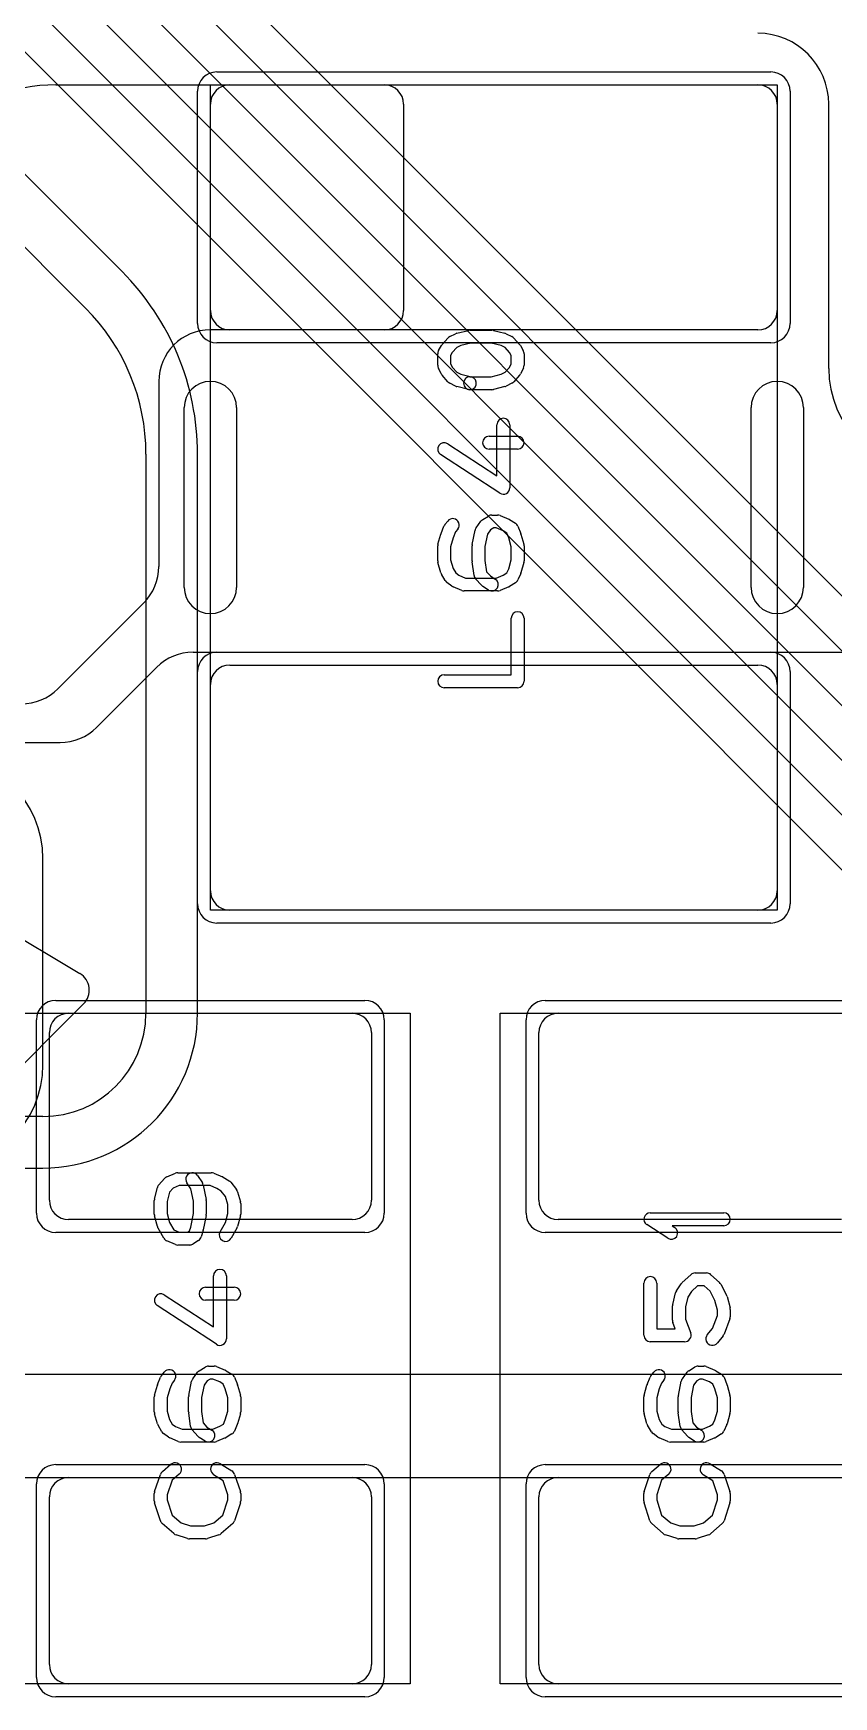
# Model space of a CAD drawing. Extents: x -3.9 to 29.3, y -3.9 to 20.
# Drawn here: x 15.56 to 18.67, y 4.65 to 11.1 of the extents above; entities that cross this region are included whole.
import ezdxf

# ---------------------------------------------------------------- set-up
doc = ezdxf.new("R2010")
doc.units = 0
for name, color, linetype in [('L1', 3, 'CONTINUOUS'), ('L2', 3, 'CONTINUOUS'), ('L3', 3, 'CONTINUOUS'), ('MetalMask-A', 176, 'CONTINUOUS'), ('PartsArea-A', 111, 'CONTINUOUS'), ('PartsSilk-A', 221, 'CONTINUOUS'), ('Resist-A', 2, 'CONTINUOUS'), ('Silk-A', 140, 'CONTINUOUS')]:
    doc.layers.add(name, color=color, linetype=linetype)

msp = doc.modelspace()

# ---------------------------------------------------------------- linework, layer by layer
at = {"layer": 'L1'}
for p, q in [((15.65, 10.9), (16.92503, 10.9)), ((16.325, 10.9), (18.375, 10.9)), ((16.25, 10.025), (16.25, 10.825)), ((17, 10.82503), (17, 10.02497)), ((18.45, 10.825), (18.45, 10.025)), ((18.65004, 9.8), (18.65004, 10.825)), ((16.92503, 9.95), (16.25, 9.95)), ((18.375, 9.95), (16.325, 9.95)), ((16.05, 9.75), (16.05, 9.03288)), ((15.99142, 8.89146), (15.65854, 8.55858)), ((16.18284, 8.7), (20.5, 8.7)), ((16.325, 8.65), (18.375, 8.65)), ((15.80858, 8.40858), (16.04142, 8.64142)), ((16.25, 7.775), (16.25, 8.575)), ((18.45, 8.575), (18.45, 7.775)), ((14.4, 8.35), (15.66716, 8.35)), ((18.375, 7.7), (16.325, 7.7)), ((15.7, 7.3), (16.8, 7.3)), ((17.6, 7.3), (18.7, 7.3)), ((15.625, 6.575), (15.625, 7.225)), ((16.875, 7.225), (16.875, 6.575)), ((17.525, 6.575), (17.525, 7.225)), ((16.8, 6.5), (15.7, 6.5)), ((18.7, 6.5), (17.6, 6.5)), ((20.5, 5.9), (14.4, 5.9)), ((14.39996, 5.5), (20.50004, 5.5)), ((15.7, 5.5), (16.8, 5.5)), ((17.6, 5.5), (18.7, 5.5)), ((15.625, 4.775), (15.625, 5.425)), ((16.875, 5.425), (16.875, 4.775)), ((17.525, 4.775), (17.525, 5.425)), ((16.8, 4.7), (15.7, 4.7)), ((18.7, 4.7), (17.6, 4.7))]:
    msp.add_line(p, q, dxfattribs=at)
for centre, radius, start, end in [((18.375, 10.825), 0.27504, 0, 90), ((15.65, 10.3), 0.6, 90, 180), ((16.325, 10.825), 0.075, 90, 180), ((16.92503, 10.82503), 0.07497, 0, 90), ((18.375, 10.825), 0.075, 0, 90), ((16.325, 10.025), 0.075, 180, -90), ((16.92503, 10.02497), 0.07497, -90, 0), ((18.375, 10.025), 0.075, -90, 0), ((16.25, 9.75), 0.2, 90, 180), ((19.05004, 9.8), 0.4, 180, -90), ((15.85, 9.03288), 0.2, -45, 0), ((16.18284, 8.5), 0.2, 90, 135), ((16.325, 8.575), 0.075, 90, 180), ((18.375, 8.575), 0.075, 0, 90), ((15.51712, 8.7), 0.2, -90, -45), ((15.66716, 8.55), 0.2, -90, -45), ((16.325, 7.775), 0.075, 180, -90), ((18.375, 7.775), 0.075, -90, 0), ((15.7, 7.225), 0.075, 90, 180), ((16.8, 7.225), 0.075, 0, 90), ((17.6, 7.225), 0.075, 90, 180), ((15.7, 6.575), 0.075, 180, -90), ((16.8, 6.575), 0.075, -90, 0), ((17.6, 6.575), 0.075, 180, -90), ((15.7, 5.425), 0.075, 90, 180), ((16.8, 5.425), 0.075, 0, 90), ((17.6, 5.425), 0.075, 90, 180), ((15.7, 4.775), 0.075, 180, -90), ((16.8, 4.775), 0.075, -90, 0), ((17.6, 4.775), 0.075, 180, -90)]:
    msp.add_arc(centre, radius, start, end, dxfattribs=at)
at = {"layer": 'L2'}
msp.add_line((15.60004, 7.1), (15.60004, 7.9), dxfattribs=at)
for centre, start, end in [((15.2, 7.9), 0, 180), ((15.2, 7.1), 180, 0)]:
    msp.add_arc(centre, 0.40004, start, end, dxfattribs=at)
at = {"layer": 'L3'}
for p, q in [((22.40766, 5.2106), (12.14628, 15.47197)), ((12.02877, 15.37729), (22.30156, 5.1045)), ((22.1955, 4.99844), (11.9227, 15.27122)), ((13.00452, 13.9773), (21.47729, 5.50451)), ((21.37123, 5.39845), (12.89845, 13.87123)), ((12.79236, 13.76514), (21.26513, 5.29235)), ((15.90714, 10.17576), (13.07576, 13.00714)), ((12.93431, 12.86569), (15.76569, 10.03431)), ((16, 9.46863), (16, 7.3)), ((16.20004, 7.3), (16.20004, 9.46863)), ((15.6, 6.9), (14.9, 6.9)), ((14.9, 6.69996), (15.6, 6.69996))]:
    msp.add_line(p, q, dxfattribs=at)
for centre, radius, start, end in [((15.2, 9.46863), 1.00004, 0, 44.999595), ((15.2, 9.46862), 0.8, 0.000716, 45), ((15.6, 7.3), 0.4, -90, 0), ((15.6, 7.3), 0.60004, -90, 0)]:
    msp.add_arc(centre, radius, start, end, dxfattribs=at)
at = {"layer": 'MetalMask-A'}
for p, q in [((16.325, 10.9), (18.375, 10.9)), ((16.25, 10.025), (16.25, 10.825)), ((18.45, 10.825), (18.45, 10.025)), ((18.375, 9.95), (16.325, 9.95)), ((16.325, 8.65), (18.375, 8.65)), ((16.25, 7.775), (16.25, 8.575)), ((18.45, 8.575), (18.45, 7.775)), ((18.375, 7.7), (16.325, 7.7)), ((15.7, 7.3), (16.8, 7.3)), ((17.6, 7.3), (18.7, 7.3)), ((15.625, 6.575), (15.625, 7.225)), ((16.875, 7.225), (16.875, 6.575)), ((17.525, 6.575), (17.525, 7.225)), ((16.8, 6.5), (15.7, 6.5)), ((18.7, 6.5), (17.6, 6.5)), ((15.7, 5.5), (16.8, 5.5)), ((17.6, 5.5), (18.7, 5.5)), ((15.625, 4.775), (15.625, 5.425)), ((16.875, 5.425), (16.875, 4.775)), ((17.525, 4.775), (17.525, 5.425)), ((16.8, 4.7), (15.7, 4.7)), ((18.7, 4.7), (17.6, 4.7))]:
    msp.add_line(p, q, dxfattribs=at)
for centre, start, end in [((16.325, 10.825), 90, 180), ((18.375, 10.825), 0, 90), ((16.325, 10.025), 180, -90), ((18.375, 10.025), -90, 0), ((16.325, 8.575), 90, 180), ((18.375, 8.575), 0, 90), ((16.325, 7.775), 180, -90), ((18.375, 7.775), -90, 0), ((15.7, 7.225), 90, 180), ((16.8, 7.225), 0, 90), ((17.6, 7.225), 90, 180), ((15.7, 6.575), 180, -90), ((16.8, 6.575), -90, 0), ((17.6, 6.575), 180, -90), ((15.7, 5.425), 90, 180), ((16.8, 5.425), 0, 90), ((17.6, 5.425), 90, 180), ((15.7, 4.775), 180, -90), ((16.8, 4.775), -90, 0), ((17.6, 4.775), 180, -90)]:
    msp.add_arc(centre, 0.075, start, end, dxfattribs=at)
at = {"layer": 'PartsArea-A'}
for p, q in [((16.25, 7.7), (16.25, 10.9)), ((16.25, 10.9), (18.45, 10.9)), ((18.45, 10.9), (18.45, 7.7)), ((18.45, 7.7), (16.25, 7.7)), ((15.475, 7.3), (17.025, 7.3)), ((17.025, 7.3), (17.025, 4.7)), ((17.375, 4.7), (17.375, 7.3)), ((17.375, 7.3), (18.925, 7.3)), ((17.025, 4.7), (15.475, 4.7)), ((18.925, 4.7), (17.375, 4.7))]:
    msp.add_line(p, q, dxfattribs=at)
at = {"layer": 'PartsSilk-A'}
for p, q in [((17.17956, 9.92375), (17.20178, 9.93486)), ((17.2069, 9.93675), (17.25135, 9.94786)), ((17.25741, 9.94861), (17.34259, 9.94861)), ((17.34865, 9.94786), (17.3931, 9.93675)), ((17.39822, 9.93486), (17.42044, 9.92375)), ((17.1357, 9.86934), (17.14681, 9.88879)), ((17.14983, 9.893), (17.17205, 9.918)), ((17.20623, 9.88118), (17.18894, 9.86173)), ((17.22169, 9.88891), (17.20623, 9.88118)), ((17.26049, 9.89861), (17.22169, 9.88891)), ((17.33951, 9.89861), (17.26049, 9.89861)), ((17.37831, 9.88891), (17.33951, 9.89861)), ((17.39377, 9.88118), (17.37831, 9.88891)), ((17.41106, 9.86173), (17.39377, 9.88118)), ((17.42795, 9.918), (17.45017, 9.893)), ((17.45319, 9.88879), (17.4643, 9.86934)), ((17.13241, 9.8125), (17.13241, 9.85694)), ((17.18894, 9.86173), (17.18241, 9.8503)), ((17.18241, 9.8503), (17.18241, 9.8184)), ((17.18241, 9.8184), (17.1894, 9.80442)), ((17.1894, 9.80442), (17.20623, 9.78549)), ((17.39377, 9.78549), (17.4106, 9.80442)), ((17.4106, 9.80442), (17.41759, 9.8184)), ((17.41759, 9.8503), (17.41106, 9.86173)), ((17.41759, 9.8184), (17.41759, 9.8503)), ((17.46759, 9.85694), (17.46759, 9.8125)), ((17.14616, 9.7791), (17.13505, 9.80132)), ((17.17205, 9.74867), (17.14983, 9.77367)), ((17.20178, 9.73181), (17.17956, 9.74292)), ((17.20623, 9.78549), (17.22169, 9.77776)), ((17.22169, 9.77776), (17.26347, 9.76731)), ((17.25741, 9.76806), (17.33951, 9.76806)), ((17.33951, 9.76806), (17.37831, 9.77776)), ((17.37831, 9.77776), (17.39377, 9.78549)), ((17.42044, 9.74292), (17.39822, 9.73181)), ((17.45017, 9.77367), (17.42795, 9.74867)), ((17.46495, 9.80132), (17.45384, 9.7791)), ((17.25135, 9.71881), (17.2069, 9.72992)), ((17.34259, 9.71806), (17.25741, 9.71806)), ((17.3931, 9.72992), (17.34865, 9.71881)), ((16.1484, 8.9516), (16.1484, 9.6484)), ((16.3516, 9.6484), (16.3516, 8.9516)), ((18.3484, 8.9516), (18.3484, 9.6484)), ((18.5516, 9.6484), (18.5516, 8.9516)), ((17.36204, 9.38369), (17.36204, 9.58194)), ((17.41204, 9.58194), (17.41204, 9.3375)), ((17.17108, 9.50843), (17.36204, 9.38369)), ((17.33148, 9.5375), (17.44259, 9.5375)), ((17.44259, 9.4875), (17.33148, 9.4875)), ((17.37337, 9.31657), (17.14374, 9.46657)), ((17.30713, 9.21426), (17.32935, 9.22814)), ((17.34259, 9.23194), (17.36481, 9.23194)), ((17.37442, 9.23002), (17.40776, 9.21614)), ((17.14531, 9.16067), (17.15642, 9.18845)), ((17.16011, 9.19479), (17.17122, 9.20868)), ((17.20147, 9.16645), (17.19221, 9.14329)), ((17.21026, 9.17744), (17.20147, 9.16645)), ((17.26623, 9.1174), (17.27734, 9.17296)), ((17.28176, 9.18294), (17.30028, 9.20794)), ((17.33764, 9.17437), (17.32527, 9.15767)), ((17.34976, 9.18194), (17.33764, 9.17437)), ((17.35981, 9.18194), (17.34976, 9.18194)), ((17.38664, 9.17077), (17.35981, 9.18194)), ((17.40019, 9.1623), (17.38664, 9.17077)), ((17.40779, 9.14329), (17.40019, 9.1623)), ((17.4114, 9.21426), (17.43362, 9.20037)), ((17.44358, 9.18845), (17.45469, 9.16067)), ((17.13241, 9.05417), (17.13241, 9.1125)), ((17.13337, 9.11937), (17.14448, 9.15826)), ((17.19221, 9.14329), (17.18241, 9.109)), ((17.18241, 9.109), (17.18241, 9.05767)), ((17.26574, 9.05417), (17.26574, 9.1125)), ((17.32527, 9.15767), (17.31574, 9.11002)), ((17.31574, 9.11002), (17.31574, 9.05592)), ((17.41759, 9.109), (17.40779, 9.14329)), ((17.41759, 9.05767), (17.41759, 9.109)), ((17.45552, 9.15826), (17.46663, 9.11937)), ((17.46759, 9.1125), (17.46759, 9.05417)), ((17.14448, 9.00841), (17.13337, 9.0473)), ((17.18241, 9.05767), (17.19167, 9.02525)), ((17.27339, 8.99791), (17.26598, 9.05069)), ((17.31574, 9.05592), (17.32186, 9.01235)), ((17.40792, 9.02383), (17.41759, 9.05767)), ((17.46663, 9.0473), (17.45552, 9.00841)), ((17.16182, 8.97754), (17.14701, 9.00254)), ((17.18685, 8.95639), (17.16833, 8.97028)), ((17.19167, 9.02525), (17.20231, 9.0073)), ((17.20231, 9.0073), (17.21435, 8.99827)), ((17.21435, 8.99827), (17.24019, 8.9875)), ((17.24019, 8.9875), (17.35981, 8.9875)), ((17.30168, 8.95978), (17.27946, 8.98478)), ((17.32186, 9.01235), (17.33667, 8.99568)), ((17.33667, 8.99568), (17.35584, 8.9837)), ((17.35981, 8.9875), (17.38664, 8.99868)), ((17.38664, 8.99868), (17.40063, 9.00742)), ((17.40063, 9.00742), (17.40792, 9.02383)), ((17.43362, 8.96908), (17.4114, 8.95519)), ((17.45433, 9.00513), (17.44322, 8.98013)), ((17.22558, 8.93942), (17.19224, 8.95331)), ((17.36481, 8.9375), (17.23519, 8.9375)), ((17.32934, 8.9413), (17.30712, 8.95519)), ((17.40776, 8.95331), (17.37442, 8.93942)), ((17.41759, 8.6125), (17.41759, 8.83194)), ((17.46759, 8.83194), (17.46759, 8.5875)), ((17.15741, 8.6125), (17.41759, 8.6125)), ((17.44259, 8.5625), (17.15741, 8.5625)), ((14.75725, 8.04565), (15.74346, 7.45392)), ((15.75791, 7.33658), (15.36342, 6.94209)), ((16.04983, 6.63467), (16.07205, 6.65967)), ((16.08113, 6.66614), (16.11446, 6.68002)), ((16.12407, 6.68194), (16.2537, 6.68194)), ((16.20043, 6.67081), (16.21895, 6.64304)), ((16.26331, 6.68002), (16.29665, 6.66614)), ((16.30029, 6.66426), (16.32251, 6.65037)), ((16.32878, 6.64479), (16.351, 6.61701)), ((16.03316, 6.57967), (16.04427, 6.62412)), ((16.09129, 6.60604), (16.08241, 6.57053)), ((16.10563, 6.62218), (16.09129, 6.60604)), ((16.12907, 6.63194), (16.10563, 6.62218)), ((16.2487, 6.63194), (16.12907, 6.63194)), ((16.17461, 6.61942), (16.15883, 6.64307)), ((16.18426, 6.57113), (16.17461, 6.61942)), ((16.22266, 6.63407), (16.23377, 6.57851)), ((16.27553, 6.62077), (16.2487, 6.63194)), ((16.2924, 6.61023), (16.27553, 6.62077)), ((16.30882, 6.5897), (16.2924, 6.61023)), ((16.31759, 6.559), (16.30882, 6.5897)), ((16.35552, 6.60826), (16.36663, 6.56937)), ((16.03241, 6.52083), (16.03241, 6.57361)), ((16.08241, 6.57053), (16.08241, 6.52411)), ((16.08241, 6.52411), (16.09184, 6.48875)), ((16.17386, 6.4713), (16.18426, 6.52331)), ((16.18426, 6.52331), (16.18426, 6.57113)), ((16.23377, 6.51593), (16.22266, 6.46038)), ((16.23426, 6.57361), (16.23426, 6.52083)), ((16.30816, 6.48875), (16.31759, 6.52411)), ((16.31759, 6.52411), (16.31759, 6.559)), ((16.36759, 6.5625), (16.36759, 6.52083)), ((17.95741, 6.52639), (18.24259, 6.52639)), ((16.04436, 6.47273), (16.03325, 6.51439)), ((16.06903, 6.42788), (16.04681, 6.46677)), ((16.09184, 6.48875), (16.10822, 6.46008)), ((16.10822, 6.46008), (16.12907, 6.45139)), ((16.12907, 6.45139), (16.16135, 6.45139)), ((16.16135, 6.45139), (16.16946, 6.45646)), ((16.16946, 6.45646), (16.17386, 6.4713)), ((16.22212, 6.45818), (16.21471, 6.43318)), ((16.28755, 6.45268), (16.30816, 6.48875)), ((16.35319, 6.46677), (16.33097, 6.42788)), ((16.36675, 6.51439), (16.35564, 6.47273)), ((18.0253, 6.42763), (17.94382, 6.48041)), ((18.24259, 6.47639), (18.04199, 6.47639)), ((18.04199, 6.47639), (18.05248, 6.46959)), ((16.11445, 6.40331), (16.08112, 6.4172)), ((16.16852, 6.40139), (16.12407, 6.40139)), ((16.20399, 6.41908), (16.18177, 6.40519)), ((16.26204, 6.08369), (16.26204, 6.28194)), ((16.31204, 6.28194), (16.31204, 6.0375)), ((18.08125, 6.25593), (18.11458, 6.28649)), ((18.13148, 6.29306), (18.17593, 6.29306)), ((18.19283, 6.28649), (18.22616, 6.25593)), ((16.07108, 6.20843), (16.26204, 6.08369)), ((16.23148, 6.2375), (16.34259, 6.2375)), ((17.93241, 6.05139), (17.93241, 6.25417)), ((17.98241, 6.25417), (17.98241, 6.07639)), ((18.04427, 6.17134), (18.05538, 6.21578)), ((18.05883, 6.22359), (18.07735, 6.25137)), ((18.10283, 6.19946), (18.09352, 6.1622)), ((18.11727, 6.22112), (18.10283, 6.19946)), ((18.14121, 6.24306), (18.11727, 6.22112)), ((18.1662, 6.24306), (18.14121, 6.24306)), ((18.18921, 6.22196), (18.1662, 6.24306)), ((18.20797, 6.18678), (18.18921, 6.22196)), ((18.23132, 6.24926), (18.25354, 6.20759)), ((18.25573, 6.20189), (18.26684, 6.15745)), ((16.27337, 6.01657), (16.04374, 6.16657)), ((16.34259, 6.1875), (16.23148, 6.1875)), ((18.04352, 6.10972), (18.04352, 6.16528)), ((18.09352, 6.1622), (18.09352, 6.11432)), ((18.1984, 6.07784), (18.21759, 6.12821)), ((18.21759, 6.14831), (18.20797, 6.18678)), ((18.21759, 6.12821), (18.21759, 6.14831)), ((18.26759, 6.15139), (18.26759, 6.12361)), ((17.98241, 6.07639), (18.05446, 6.07639)), ((18.05446, 6.07639), (18.04516, 6.10082)), ((18.09352, 6.11432), (18.1141, 6.06029)), ((18.17863, 6.05312), (18.1984, 6.07784)), ((18.26595, 6.11471), (18.24373, 6.05638)), ((18.09074, 6.02639), (17.95741, 6.02639)), ((18.23989, 6.04966), (18.21767, 6.02188)), ((16.04531, 5.86067), (16.05642, 5.88845)), ((16.06011, 5.89479), (16.07122, 5.90868)), ((16.11026, 5.87744), (16.10147, 5.86645)), ((16.16623, 5.8174), (16.17734, 5.87296)), ((16.18176, 5.88294), (16.20028, 5.90794)), ((16.20713, 5.91426), (16.22935, 5.92814)), ((16.23764, 5.87437), (16.22527, 5.85767)), ((16.24976, 5.88194), (16.23764, 5.87437)), ((16.24259, 5.93194), (16.26481, 5.93194)), ((16.25981, 5.88194), (16.24976, 5.88194)), ((16.28664, 5.87077), (16.25981, 5.88194)), ((16.27442, 5.93002), (16.30776, 5.91614)), ((16.30019, 5.8623), (16.28664, 5.87077)), ((16.3114, 5.91426), (16.33362, 5.90037)), ((16.34358, 5.88845), (16.35469, 5.86067)), ((17.94531, 5.86067), (17.95642, 5.88845)), ((17.96011, 5.89479), (17.97122, 5.90868)), ((18.01026, 5.87744), (18.00147, 5.86645)), ((18.06623, 5.8174), (18.07734, 5.87296)), ((18.08176, 5.88294), (18.10028, 5.90794)), ((18.10713, 5.91426), (18.12935, 5.92814)), ((18.13764, 5.87437), (18.12527, 5.85767)), ((18.14976, 5.88194), (18.13764, 5.87437)), ((18.14259, 5.93194), (18.16481, 5.93194)), ((18.15981, 5.88194), (18.14976, 5.88194)), ((18.18664, 5.87077), (18.15981, 5.88194)), ((18.17442, 5.93002), (18.20776, 5.91614)), ((18.20019, 5.8623), (18.18664, 5.87077)), ((18.2114, 5.91426), (18.23362, 5.90037)), ((18.24358, 5.88845), (18.25469, 5.86067)), ((16.03241, 5.75417), (16.03241, 5.8125)), ((16.03337, 5.81937), (16.04448, 5.85826)), ((16.09221, 5.84329), (16.08241, 5.809)), ((16.08241, 5.809), (16.08241, 5.75767)), ((16.10147, 5.86645), (16.09221, 5.84329)), ((16.16574, 5.75417), (16.16574, 5.8125)), ((16.22527, 5.85767), (16.21574, 5.81002)), ((16.21574, 5.81002), (16.21574, 5.75592)), ((16.30779, 5.84329), (16.30019, 5.8623)), ((16.31759, 5.809), (16.30779, 5.84329)), ((16.31759, 5.75767), (16.31759, 5.809)), ((16.35552, 5.85826), (16.36663, 5.81937)), ((16.36759, 5.8125), (16.36759, 5.75417)), ((17.93241, 5.75417), (17.93241, 5.8125)), ((17.93337, 5.81937), (17.94448, 5.85826)), ((17.99221, 5.84329), (17.98241, 5.809)), ((17.98241, 5.809), (17.98241, 5.75767)), ((18.00147, 5.86645), (17.99221, 5.84329)), ((18.06574, 5.75417), (18.06574, 5.8125)), ((18.12527, 5.85767), (18.11574, 5.81002)), ((18.11574, 5.81002), (18.11574, 5.75592)), ((18.20779, 5.84329), (18.20019, 5.8623)), ((18.21759, 5.809), (18.20779, 5.84329)), ((18.21759, 5.75767), (18.21759, 5.809)), ((18.25552, 5.85826), (18.26663, 5.81937)), ((18.26759, 5.8125), (18.26759, 5.75417)), ((16.04448, 5.70841), (16.03337, 5.7473)), ((16.08241, 5.75767), (16.09167, 5.72525)), ((16.17339, 5.69791), (16.16598, 5.75069)), ((16.21574, 5.75592), (16.22186, 5.71235)), ((16.30792, 5.72383), (16.31759, 5.75767)), ((16.36663, 5.7473), (16.35552, 5.70841)), ((17.94448, 5.70841), (17.93337, 5.7473)), ((17.98241, 5.75767), (17.99167, 5.72525)), ((18.07339, 5.69791), (18.06598, 5.75069)), ((18.11574, 5.75592), (18.12186, 5.71235)), ((18.20792, 5.72383), (18.21759, 5.75767)), ((18.26663, 5.7473), (18.25552, 5.70841)), ((16.06182, 5.67754), (16.04701, 5.70254)), ((16.09167, 5.72525), (16.10231, 5.7073)), ((16.10231, 5.7073), (16.11435, 5.69827)), ((16.11435, 5.69827), (16.14019, 5.6875)), ((16.14019, 5.6875), (16.25981, 5.6875)), ((16.20168, 5.65978), (16.17946, 5.68478)), ((16.22186, 5.71235), (16.23667, 5.69568)), ((16.23667, 5.69568), (16.25584, 5.6837)), ((16.25981, 5.6875), (16.28664, 5.69868)), ((16.28664, 5.69868), (16.30063, 5.70742)), ((16.30063, 5.70742), (16.30792, 5.72383)), ((16.35433, 5.70513), (16.34322, 5.68013)), ((17.96182, 5.67754), (17.94701, 5.70254)), ((17.99167, 5.72525), (18.00231, 5.7073)), ((18.00231, 5.7073), (18.01435, 5.69827)), ((18.01435, 5.69827), (18.04019, 5.6875)), ((18.04019, 5.6875), (18.15981, 5.6875)), ((18.10168, 5.65978), (18.07946, 5.68478)), ((18.12186, 5.71235), (18.13667, 5.69568)), ((18.13667, 5.69568), (18.15584, 5.6837)), ((18.15981, 5.6875), (18.18664, 5.69868)), ((18.18664, 5.69868), (18.20063, 5.70742)), ((18.20063, 5.70742), (18.20792, 5.72383)), ((18.25433, 5.70513), (18.24322, 5.68013)), ((16.08685, 5.65639), (16.06833, 5.67028)), ((16.12558, 5.63942), (16.09224, 5.65331)), ((16.26481, 5.6375), (16.13519, 5.6375)), ((16.22934, 5.6413), (16.20712, 5.65519)), ((16.30776, 5.65331), (16.27442, 5.63942)), ((16.33362, 5.66908), (16.3114, 5.65519)), ((17.98685, 5.65639), (17.96833, 5.67028)), ((18.02558, 5.63942), (17.99224, 5.65331)), ((18.16481, 5.6375), (18.03519, 5.6375)), ((18.12934, 5.6413), (18.10712, 5.65519)), ((18.20776, 5.65331), (18.17442, 5.63942)), ((18.23362, 5.66908), (18.2114, 5.65519)), ((16.06363, 5.52338), (16.09696, 5.55115)), ((16.28918, 5.55314), (16.33362, 5.52537)), ((17.96363, 5.52338), (17.99696, 5.55115)), ((18.18918, 5.55314), (18.23362, 5.52537)), ((16.03369, 5.4454), (16.05591, 5.51207)), ((16.1011, 5.48952), (16.08241, 5.43344)), ((16.12896, 5.51273), (16.1011, 5.48952)), ((16.2995, 5.48773), (16.26268, 5.51074)), ((16.31759, 5.43344), (16.2995, 5.48773)), ((16.34409, 5.51207), (16.36631, 5.4454)), ((17.93369, 5.4454), (17.95591, 5.51207)), ((18.0011, 5.48952), (17.98241, 5.43344)), ((18.02896, 5.51273), (18.0011, 5.48952)), ((18.1995, 5.48773), (18.16268, 5.51074)), ((18.21759, 5.43344), (18.1995, 5.48773)), ((18.24409, 5.51207), (18.26631, 5.4454)), ((16.03241, 5.40972), (16.03241, 5.4375)), ((16.08241, 5.43344), (16.08241, 5.41362)), ((16.31759, 5.41362), (16.31759, 5.43344)), ((16.36759, 5.4375), (16.36759, 5.40972)), ((17.93241, 5.40972), (17.93241, 5.4375)), ((17.98241, 5.43344), (17.98241, 5.41362)), ((18.21759, 5.41362), (18.21759, 5.43344)), ((18.26759, 5.4375), (18.26759, 5.40972)), ((16.05582, 5.33266), (16.0336, 5.4021)), ((16.08241, 5.41362), (16.10132, 5.35452)), ((16.10132, 5.35452), (16.13656, 5.32368)), ((16.26344, 5.32368), (16.29868, 5.35452)), ((16.29868, 5.35452), (16.31759, 5.41362)), ((16.3664, 5.4021), (16.34418, 5.33266)), ((17.95582, 5.33266), (17.9336, 5.4021)), ((17.98241, 5.41362), (18.00132, 5.35452)), ((18.00132, 5.35452), (18.03656, 5.32368)), ((18.16344, 5.32368), (18.19868, 5.35452)), ((18.19868, 5.35452), (18.21759, 5.41362)), ((18.2664, 5.4021), (18.24418, 5.33266)), ((16.10761, 5.28258), (16.06317, 5.32147)), ((16.13656, 5.32368), (16.17234, 5.3125)), ((16.17234, 5.3125), (16.22766, 5.3125)), ((16.22766, 5.3125), (16.26344, 5.32368)), ((16.33683, 5.32147), (16.29239, 5.28258)), ((18.00761, 5.28258), (17.96317, 5.32147)), ((18.03656, 5.32368), (18.07234, 5.3125)), ((18.07234, 5.3125), (18.12766, 5.3125)), ((18.12766, 5.3125), (18.16344, 5.32368)), ((18.23683, 5.32147), (18.19239, 5.28258)), ((16.16106, 5.26364), (16.11661, 5.27753)), ((16.23148, 5.2625), (16.16852, 5.2625)), ((16.28339, 5.27753), (16.23894, 5.26364)), ((18.06106, 5.26364), (18.01661, 5.27753)), ((18.13148, 5.2625), (18.06852, 5.2625)), ((18.18339, 5.27753), (18.13894, 5.26364))]:
    msp.add_line(p, q, dxfattribs=at)
for centre, radius, start, end in [((17.21296, 9.9125), 0.025, 104.030684, 116.565051), ((17.25741, 9.92361), 0.025, 90, 104.030684), ((17.34259, 9.92361), 0.025, 75.969316, 90), ((17.38704, 9.9125), 0.025, 63.434949, 75.969316), ((17.15741, 9.85694), 0.025, 150.266489, 180), ((17.16852, 9.87639), 0.025, 138.372169, 150.266489), ((17.19074, 9.90139), 0.025, 116.565051, 138.37217), ((17.40926, 9.90139), 0.025, 41.627831, 63.434949), ((17.43148, 9.87639), 0.025, 29.733511, 41.62783), ((17.44259, 9.85694), 0.025, 0, 29.733511), ((17.15741, 9.8125), 0.025, 180, -153.434949), ((17.44259, 9.8125), 0.025, -26.565051, 0), ((16.25, 9.6484), 0.1016, 0, 180), ((17.16852, 9.79028), 0.025, -153.434949, -138.37217), ((17.19074, 9.76528), 0.025, -138.372169, -116.565051), ((17.25741, 9.74306), 0.025, 90, -90), ((17.25741, 9.74306), 0.025, -104.030684, 75.96679), ((17.40926, 9.76528), 0.025, -63.434949, -41.62783), ((17.43148, 9.79028), 0.025, -41.627831, -26.565051), ((18.45, 9.6484), 0.1016, 0, 180), ((17.21296, 9.75417), 0.025, -116.565051, -104.030684), ((17.34259, 9.74306), 0.025, -90, -75.969316), ((17.38704, 9.75417), 0.025, -75.969316, -63.434949), ((17.38704, 9.58194), 0.025, 0, 180), ((17.15741, 9.4875), 0.025, 56.850263, -123.153564), ((17.33148, 9.5125), 0.025, 90, -90), ((17.44259, 9.5125), 0.025, -90, 90), ((17.38704, 9.3375), 0.025, -123.149737, 0), ((17.34259, 9.20694), 0.025, 90, 121.985944), ((17.36481, 9.20694), 0.025, 67.394238, 90), ((17.16852, 9.15139), 0.025, 158.207103, 164.051456), ((17.17963, 9.17917), 0.025, 141.333033, 158.207103), ((17.19074, 9.19306), 0.025, -38.666967, 141.345223), ((17.30185, 9.16806), 0.025, 143.473873, 168.694563), ((17.32037, 9.19306), 0.025, 121.985944, 143.473873), ((17.39815, 9.19306), 0.025, 57.994617, 67.394238), ((17.42037, 9.17917), 0.025, 21.792897, 57.994617), ((17.43148, 9.15139), 0.025, 15.948544, 21.792897), ((17.15741, 9.1125), 0.025, 164.051456, 180), ((17.29074, 9.1125), 0.025, 168.694563, 180), ((17.44259, 9.1125), 0.025, 0, 15.948544), ((17.15741, 9.05417), 0.025, 180, -164.051456), ((17.29074, 9.05417), 0.025, 180, -171.999526), ((17.44259, 9.05417), 0.025, -15.948544, 0), ((17.16852, 9.01528), 0.025, -164.051456, -149.362476), ((17.18333, 8.99028), 0.025, -149.362476, -126.869898), ((17.29815, 9.00139), 0.025, -171.999526, -138.37217), ((17.34259, 8.9625), 0.025, -122.005383, 57.989981), ((17.42037, 8.99028), 0.025, -57.994617, -23.950855), ((17.43148, 9.01528), 0.025, -23.950855, -15.948544), ((16.25, 8.9516), 0.1016, 180, 0), ((17.20185, 8.97639), 0.025, -126.869898, -112.605762), ((17.23519, 8.9625), 0.025, -112.605762, -90), ((17.32037, 8.97639), 0.025, -138.372169, -122.005383), ((17.36481, 8.9625), 0.025, -90, -67.394238), ((17.39815, 8.97639), 0.025, -67.394238, -57.994617), ((18.45, 8.9516), 0.1016, 180, 0), ((17.44259, 8.83194), 0.025, 0, 180), ((17.15741, 8.5875), 0.025, 90, -90), ((17.44259, 8.5875), 0.025, -90, 0), ((15.70487, 7.38961), 0.075, -44.994598, 59.036165), ((16.09074, 6.64306), 0.025, 112.605762, 138.369306), ((16.12407, 6.65694), 0.025, 90, 112.608878), ((16.17963, 6.65694), 0.025, 33.696424, -146.300411), ((16.2537, 6.65694), 0.025, 67.394238, 90), ((16.28704, 6.64306), 0.025, 57.994617, 67.397221), ((16.30926, 6.62917), 0.025, 38.666967, 57.989981), ((16.05741, 6.57361), 0.025, 165.969316, 180), ((16.06852, 6.61806), 0.025, 138.372169, 165.96679), ((16.19815, 6.62917), 0.025, 11.305437, 33.699589), ((16.33148, 6.60139), 0.025, 15.948544, 38.654777), ((16.05741, 6.52083), 0.025, 180, -165.067727), ((16.20926, 6.57361), 0.025, 0, 11.307949), ((16.20926, 6.52083), 0.025, -11.305437, 0), ((16.34259, 6.5625), 0.025, 0, 15.94345), ((16.34259, 6.52083), 0.025, -14.925513, 0), ((17.95741, 6.50139), 0.025, 90, -122.933807), ((18.24259, 6.50139), 0.025, -90, 90), ((16.06852, 6.47917), 0.025, -165.074487, -150.258292), ((16.19815, 6.46528), 0.025, -16.499478, -11.309932), ((16.30926, 6.44028), 0.025, 150.266489, -29.741708), ((16.33148, 6.47917), 0.025, -29.733511, -14.932273), ((18.03889, 6.44861), 0.025, -122.933543, 57.066193), ((16.09074, 6.44028), 0.025, -150.266489, -112.623527), ((16.12407, 6.42639), 0.025, -112.626915, -90), ((16.16852, 6.42639), 0.025, -90, -57.989981), ((16.19074, 6.44028), 0.025, -57.994617, -16.509823), ((16.28704, 6.28194), 0.025, 0, 180), ((17.95741, 6.25417), 0.025, 0, 180), ((18.13148, 6.26806), 0.025, 90, 132.517452), ((18.17593, 6.26806), 0.025, 47.4797, 90), ((16.05741, 6.1875), 0.025, 56.850263, -123.153564), ((16.23148, 6.2125), 0.025, 90, -90), ((16.34259, 6.2125), 0.025, -90, 90), ((18.07963, 6.20972), 0.025, 146.303576, 165.963757), ((18.09815, 6.2375), 0.025, 132.5203, 146.309933), ((18.20926, 6.2375), 0.025, 28.061701, 47.482548), ((18.23148, 6.19583), 0.025, 14.030684, 28.068205), ((18.06852, 6.16528), 0.025, 165.969316, 180), ((18.24259, 6.15139), 0.025, 0, 14.036243), ((18.06852, 6.10972), 0.025, 180, -159.146359), ((18.24259, 6.12361), 0.025, -20.856498, 0), ((16.28704, 6.0375), 0.025, -123.149737, 0), ((17.95741, 6.05139), 0.025, 180, -90), ((18.09074, 6.05139), 0.025, -90, 20.856498), ((18.19815, 6.0375), 0.025, 141.333033, -38.654777), ((18.22037, 6.06528), 0.025, -38.666967, -20.853641), ((16.07963, 5.87917), 0.025, 141.333033, 158.207103), ((16.09074, 5.89306), 0.025, -38.666967, 141.345223), ((16.20185, 5.86806), 0.025, 143.473873, 168.694563), ((16.22037, 5.89306), 0.025, 121.985944, 143.473873), ((16.24259, 5.90694), 0.025, 90, 121.985944), ((16.26481, 5.90694), 0.025, 67.394238, 90), ((16.29815, 5.89306), 0.025, 57.994617, 67.394238), ((16.32037, 5.87917), 0.025, 21.792897, 57.994617), ((17.97963, 5.87917), 0.025, 141.333033, 158.207103), ((17.99074, 5.89306), 0.025, -38.666967, 141.345223), ((18.10185, 5.86806), 0.025, 143.473873, 168.694563), ((18.12037, 5.89306), 0.025, 121.985944, 143.473873), ((18.14259, 5.90694), 0.025, 90, 121.985944), ((18.16481, 5.90694), 0.025, 67.394238, 90), ((18.19815, 5.89306), 0.025, 57.994617, 67.394238), ((18.22037, 5.87917), 0.025, 21.792897, 57.994617), ((16.05741, 5.8125), 0.025, 164.051456, 180), ((16.06852, 5.85139), 0.025, 158.207103, 164.051456), ((16.19074, 5.8125), 0.025, 168.694563, 180), ((16.33148, 5.85139), 0.025, 15.948544, 21.792897), ((16.34259, 5.8125), 0.025, 0, 15.948544), ((17.95741, 5.8125), 0.025, 164.051456, 180), ((17.96852, 5.85139), 0.025, 158.207103, 164.051456), ((18.09074, 5.8125), 0.025, 168.694563, 180), ((18.23148, 5.85139), 0.025, 15.948544, 21.792897), ((18.24259, 5.8125), 0.025, 0, 15.948544), ((16.05741, 5.75417), 0.025, 180, -164.051456), ((16.19074, 5.75417), 0.025, 180, -171.999526), ((16.34259, 5.75417), 0.025, -15.948544, 0), ((17.95741, 5.75417), 0.025, 180, -164.051456), ((18.09074, 5.75417), 0.025, 180, -171.999526), ((18.24259, 5.75417), 0.025, -15.948544, 0), ((16.06852, 5.71528), 0.025, -164.051456, -149.362476), ((16.08333, 5.69028), 0.025, -149.362476, -126.869898), ((16.19815, 5.70139), 0.025, -171.999526, -138.37217), ((16.24259, 5.6625), 0.025, -122.005383, 57.989981), ((16.32037, 5.69028), 0.025, -57.994617, -23.950855), ((16.33148, 5.71528), 0.025, -23.950855, -15.948544), ((17.96852, 5.71528), 0.025, -164.051456, -149.362476), ((17.98333, 5.69028), 0.025, -149.362476, -126.869898), ((18.09815, 5.70139), 0.025, -171.999526, -138.37217), ((18.14259, 5.6625), 0.025, -122.005383, 57.989981), ((18.22037, 5.69028), 0.025, -57.994617, -23.950855), ((18.23148, 5.71528), 0.025, -23.950855, -15.948544), ((16.10185, 5.67639), 0.025, -126.869898, -112.605762), ((16.13519, 5.6625), 0.025, -112.605762, -90), ((16.22037, 5.67639), 0.025, -138.372169, -122.005383), ((16.26481, 5.6625), 0.025, -90, -67.394238), ((16.29815, 5.67639), 0.025, -67.394238, -57.994617), ((18.00185, 5.67639), 0.025, -126.869898, -112.605762), ((18.03519, 5.6625), 0.025, -112.605762, -90), ((18.12037, 5.67639), 0.025, -138.372169, -122.005383), ((18.16481, 5.6625), 0.025, -90, -67.394238), ((18.19815, 5.67639), 0.025, -67.394238, -57.994617), ((16.11296, 5.53194), 0.025, -50.209101, 129.800498), ((16.27593, 5.53194), 0.025, 57.994617, -122.000747), ((18.01296, 5.53194), 0.025, -50.209101, 129.800498), ((18.17593, 5.53194), 0.025, 57.994617, -122.000747), ((16.07963, 5.50417), 0.025, 129.790899, 161.579545), ((16.32037, 5.50417), 0.025, 18.420455, 57.994617), ((17.97963, 5.50417), 0.025, 129.790899, 161.579545), ((18.22037, 5.50417), 0.025, 18.420455, 57.994617), ((16.05741, 5.4375), 0.025, 161.579545, 180), ((16.34259, 5.4375), 0.025, 0, 18.420455), ((17.95741, 5.4375), 0.025, 161.579545, 180), ((18.24259, 5.4375), 0.025, 0, 18.420455), ((16.05741, 5.40972), 0.025, 180, -162.253582), ((16.34259, 5.40972), 0.025, -17.746418, 0), ((17.95741, 5.40972), 0.025, 180, -162.253582), ((18.24259, 5.40972), 0.025, -17.746418, 0), ((16.07963, 5.34028), 0.025, -162.253582, -131.188082), ((16.32037, 5.34028), 0.025, -48.811918, -17.746418), ((17.97963, 5.34028), 0.025, -162.253582, -131.188082), ((18.22037, 5.34028), 0.025, -48.811918, -17.746418), ((16.12407, 5.30139), 0.025, -131.188082, -107.362228), ((16.16852, 5.2875), 0.025, -107.362228, -90), ((16.23148, 5.2875), 0.025, -90, -72.637772), ((16.27593, 5.30139), 0.025, -72.637772, -48.811918), ((18.02407, 5.30139), 0.025, -131.188082, -107.362228), ((18.06852, 5.2875), 0.025, -107.362228, -90), ((18.13148, 5.2875), 0.025, -90, -72.637772), ((18.17593, 5.30139), 0.025, -72.637772, -48.811918)]:
    msp.add_arc(centre, radius, start, end, dxfattribs=at)
at = {"layer": 'Resist-A'}
for p, q in [((16.275, 10.95), (18.425, 10.95)), ((16.2, 9.975), (16.2, 10.875)), ((18.5, 10.875), (18.5, 9.975)), ((18.425, 9.9), (16.275, 9.9)), ((16.275, 8.7), (18.425, 8.7)), ((16.2, 7.725), (16.2, 8.625)), ((18.5, 8.625), (18.5, 7.725)), ((18.425, 7.65), (16.275, 7.65)), ((15.65, 7.35), (16.85, 7.35)), ((17.55, 7.35), (18.75, 7.35)), ((15.575, 6.525), (15.575, 7.275)), ((16.925, 7.275), (16.925, 6.525)), ((17.475, 6.525), (17.475, 7.275)), ((16.85, 6.45), (15.65, 6.45)), ((18.75, 6.45), (17.55, 6.45)), ((15.65, 5.55), (16.85, 5.55)), ((17.55, 5.55), (18.75, 5.55)), ((15.575, 4.725), (15.575, 5.475)), ((16.925, 5.475), (16.925, 4.725)), ((17.475, 4.725), (17.475, 5.475)), ((16.85, 4.65), (15.65, 4.65)), ((18.75, 4.65), (17.55, 4.65))]:
    msp.add_line(p, q, dxfattribs=at)
for centre, start, end in [((16.275, 10.875), 90, 180), ((18.425, 10.875), 0, 90), ((16.275, 9.975), 180, -90), ((18.425, 9.975), -90, 0), ((16.275, 8.625), 90, 180), ((18.425, 8.625), 0, 90), ((16.275, 7.725), 180, -90), ((18.425, 7.725), -90, 0), ((15.65, 7.275), 90, 180), ((16.85, 7.275), 0, 90), ((17.55, 7.275), 90, 180), ((15.65, 6.525), 180, -90), ((16.85, 6.525), -90, 0), ((17.55, 6.525), 180, -90), ((15.65, 5.475), 90, 180), ((16.85, 5.475), 0, 90), ((17.55, 5.475), 90, 180), ((15.65, 4.725), 180, -90), ((16.85, 4.725), -90, 0), ((17.55, 4.725), 180, -90)]:
    msp.add_arc(centre, 0.075, start, end, dxfattribs=at)
at = {"layer": 'Silk-A'}
for p, q in [((16.1484, 8.9516), (16.1484, 9.6484)), ((16.3516, 9.6484), (16.3516, 8.9516)), ((18.3484, 8.9516), (18.3484, 9.6484)), ((18.5516, 9.6484), (18.5516, 8.9516))]:
    msp.add_line(p, q, dxfattribs=at)
for centre, start, end in [((16.25, 9.6484), 0, 180), ((18.45, 9.6484), 0, 180), ((16.25, 8.9516), 180, 0), ((18.45, 8.9516), 180, 0)]:
    msp.add_arc(centre, 0.1016, start, end, dxfattribs=at)

doc.saveas('drawing.dxf')
